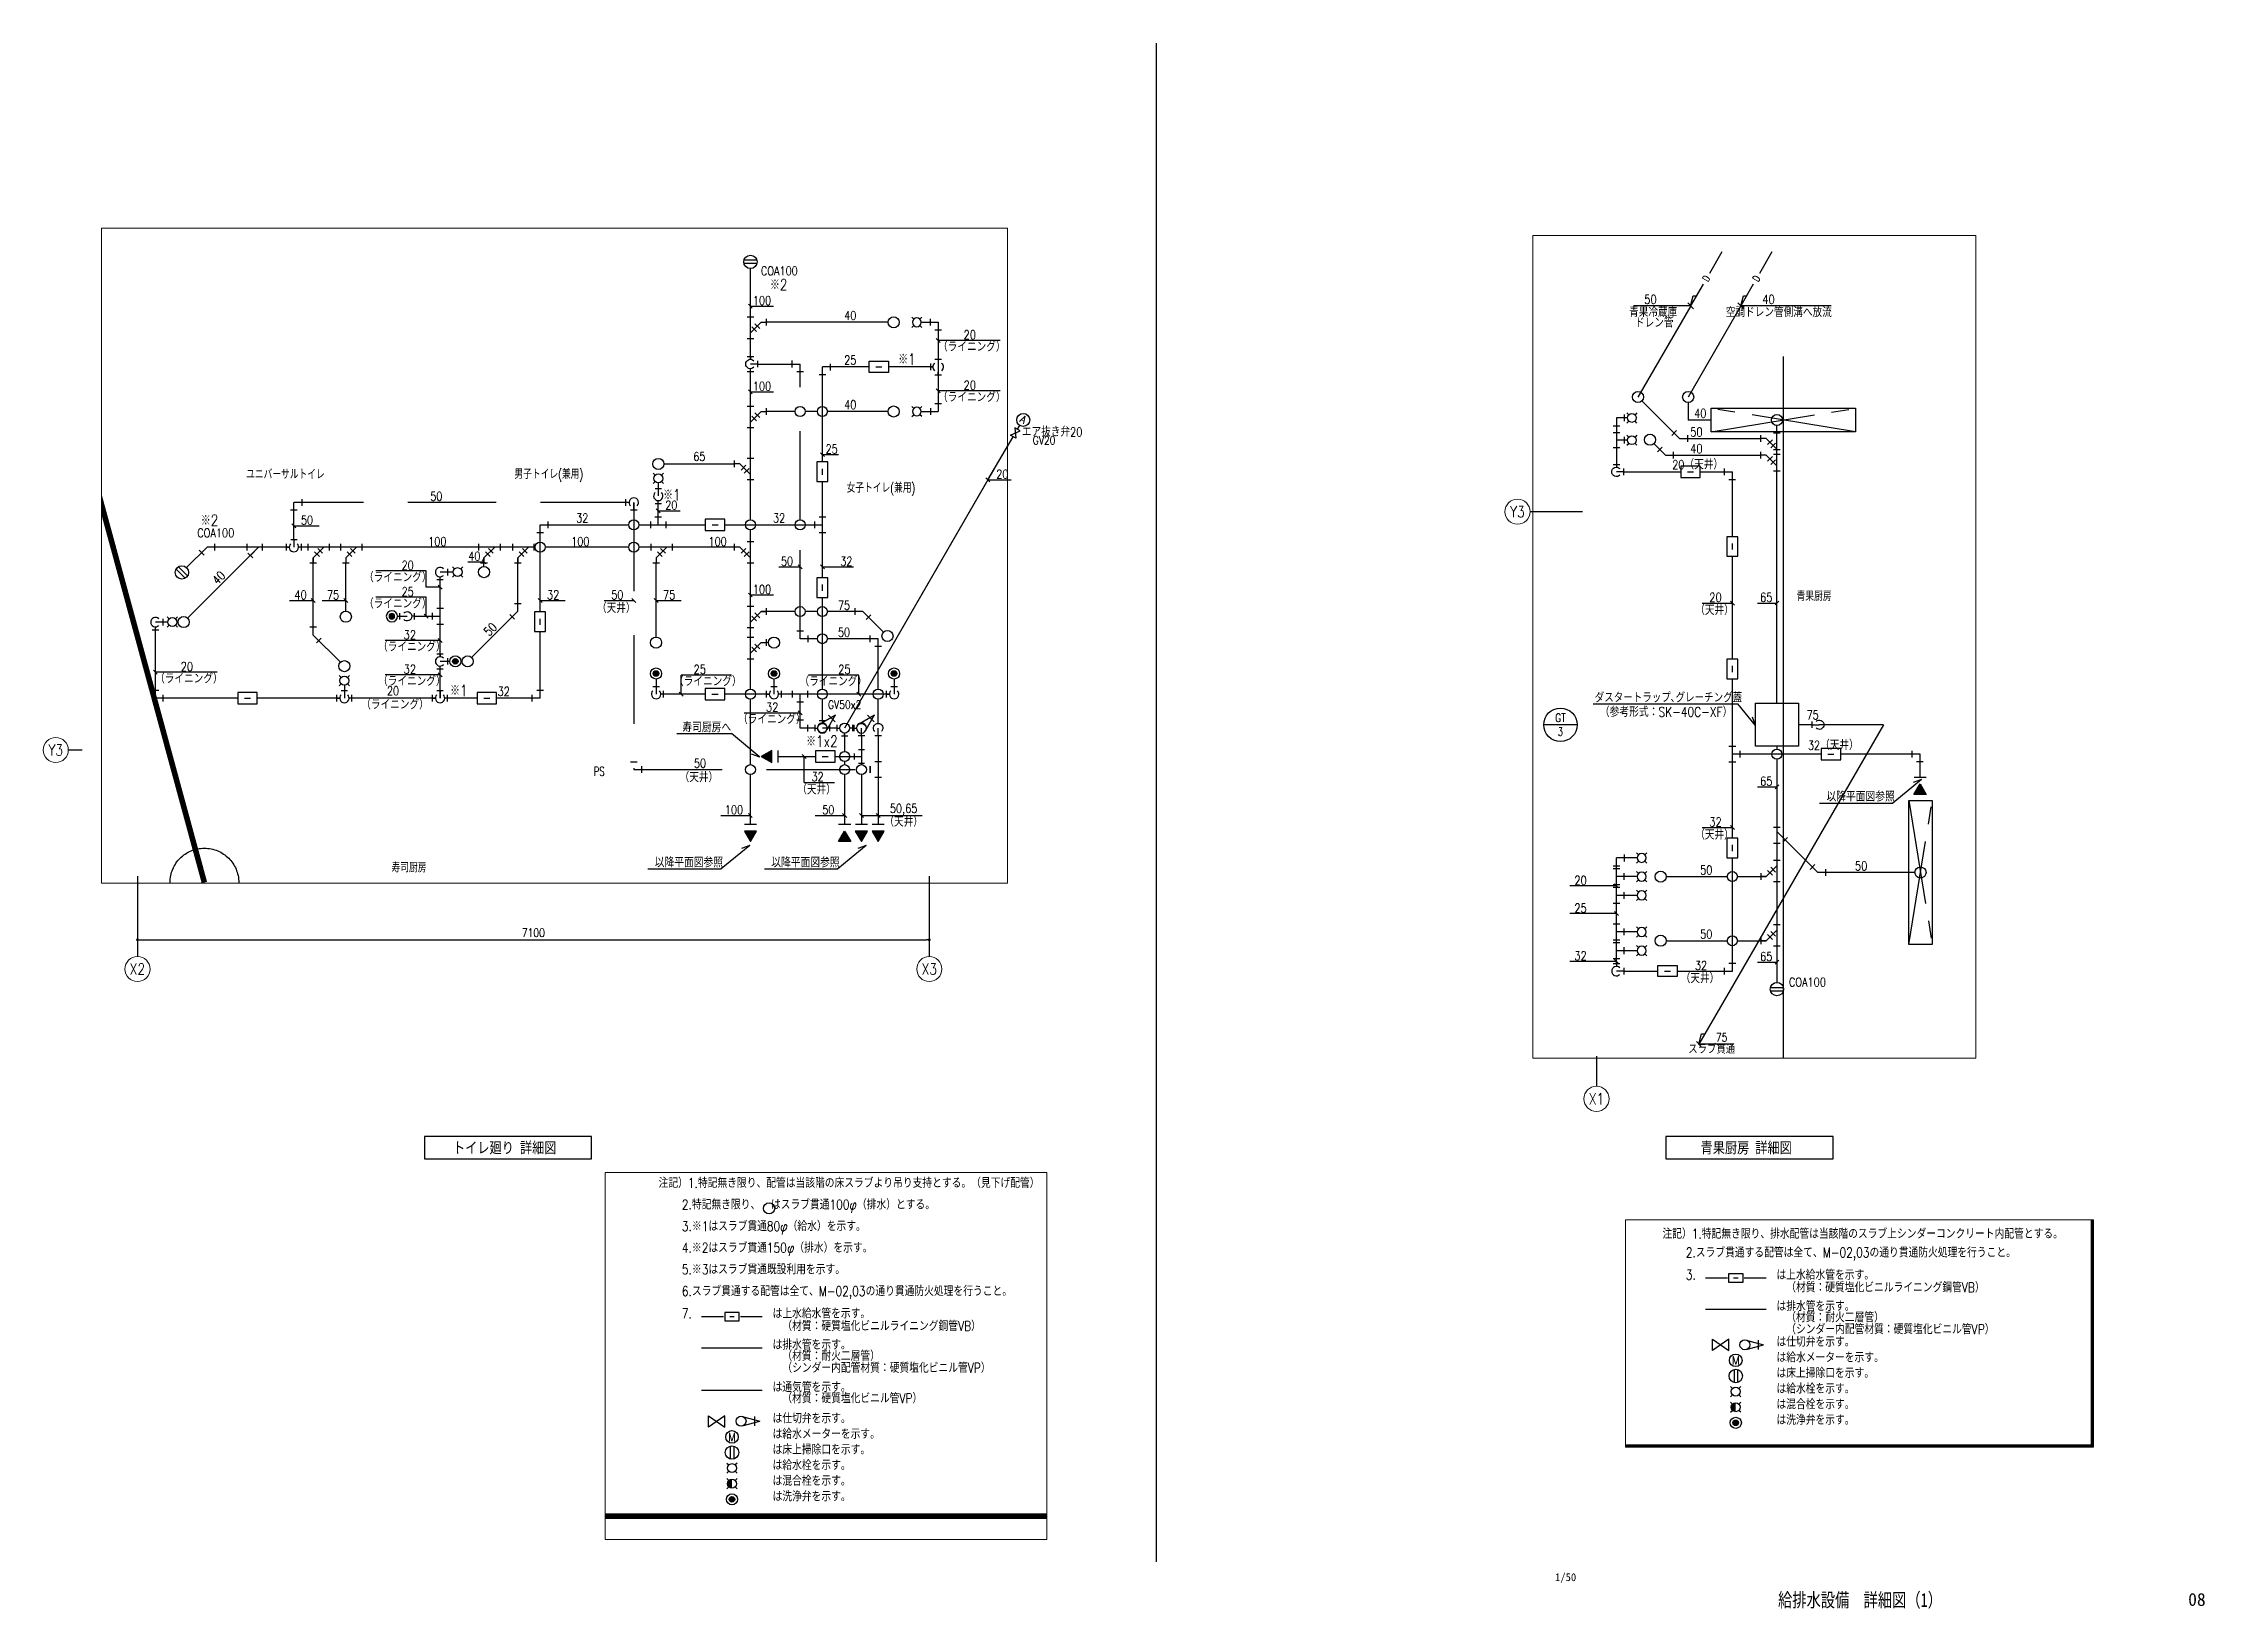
# Paper-space layout '詳細図 (1)' of a CAD drawing. Header units: millimetres. Extents: x 35 to 810, y 17 to 579.
# The model-space entities are those that its viewports show. They can reach past a viewport. Long polylines and large blocks are cut down to what shows.
import ezdxf
from ezdxf.enums import TextEntityAlignment as Align

# ---------------------------------------------------------------- set-up
doc = ezdxf.new("R2010")
doc.units = ezdxf.units.MM
doc.header["$LTSCALE"] = 0.2
doc.linetypes.add('CENTER2', pattern=[1.125, 0.75, -0.125, 0.125, -0.125])
doc.linetypes.add('DASHED2', pattern=[9.525, 6.35, -3.175])
doc.layers.get('Defpoints').update_dxf_attribs({"color": 5})
for name, color, linetype in [('00', 7, 'Continuous'), ('00_側溝', 3, 'Continuous'), ('10機器､器具', 2, 'Continuous'), ('1_強調文字', 3, 'Continuous'), ('1_機器番号', 3, 'Continuous'), ('21上水', 4, 'Continuous'), ('30排水', 6, 'Continuous'), ('32雑排水', 6, 'Continuous'), ('35排水通気', 1, 'DASHED2'), ('36D（ドレン管）', 6, 'Continuous'), ('91引出線､表', 7, 'Continuous'), ('92設備記述', 3, 'Continuous'), ('93継手､その他', 2, 'Continuous'), ('A_室名1', 8, 'Continuous'), ('A_寸法', 7, 'Continuous'), ('枠内記述', 3, 'Continuous')]:
    doc.layers.add(name, color=color, linetype=linetype)
doc.layers.add('hojo', color=165, linetype='Continuous', plot=False)
doc.styles.add('Dim', font='simplex.shx', dxfattribs={"width": 0.8, "bigfont": 'extfont2.shx'})
doc.styles.add('MS_ゴシック', font='MS Gothic.ttf')
doc.styles.get("Standard").update_dxf_attribs({"font": 'simplex.shx', "width": 0.8, "bigfont": 'extfont2.shx'})
doc.styles.add('ゴシック', font='MS Gothic.ttf', dxfattribs={"height": 4})
doc.dimstyles.new('1-1(25)', dxfattribs={"dimtxt": 3, "dimasz": 1, "dimexe": 1, "dimexo": 1, "dimgap": 1, "dimtad": 1, "dimdec": 1, "dimlfac": 25, "dimrnd": 0.5, "dimdsep": 46, "dimtxsty": 'Dim', "dimblk": 'DOT', "dimcen": 2.5, "dimclrd": 256, "dimclre": 256, "dimclrt": 256, "dimadec": 0, "dimazin": 0, "dimtfac": 1, "dimtdec": 1, "dimtix": 1, "dimtmove": 2, "dimatfit": 3, "dimldrblk": 'OPEN30', "dimfxl": 1, "dimlwd": -1, "dimlwe": -1, "dimarcsym": 1})

# ---------------------------------------------------------------- blocks, each defined once
blk = doc.blocks.new('_Dot')
at = {"color": 0, "linetype": 'ByBlock', "lineweight": -2}
blk.add_line((-0.5, 0), (-1, 0), dxfattribs=at)
at = {"color": 0, "linetype": 'ByBlock', "const_width": 0.5}
blk.add_lwpolyline([(-0.25, 0, 1), (0.25, 0, 1)], format="xyb", close=True, dxfattribs=at)
blk = doc.blocks.new('_Open30')
at = {"color": 0, "linetype": 'ByBlock', "lineweight": -2}
for p, q in [((-1, 0.27), (0, 0)), ((0, 0), (-1, -0.27)), ((0, 0), (-1, 0))]:
    blk.add_line(p, q, dxfattribs=at)
blk = doc.blocks.new('床上掃除口')
at = {"layer": '10機器､器具'}
for p, q in [((-30.0049, 116.1865), (-30.0049, -116.1866)), ((30.0049, 116.1865), (30.0049, -116.1866))]:
    blk.add_line(p, q, dxfattribs=at)
blk.add_circle((0, 0), 120, dxfattribs=at)
blk = doc.blocks.new('P3')
at = {"color": 0, "linetype": 'ByBlock', "lineweight": -2}
blk.add_line((108, 0), (0, 0), dxfattribs=at)
at = {"color": 2, "linetype": 'ByBlock', "lineweight": 30}
blk.add_line((108, 47), (108, -47), dxfattribs=at)
blk.add_arc((0, 0), 67.3, 44.999, 315.001, dxfattribs=at)
blk = doc.blocks.new('P3-1')
at = {"color": 2, "linetype": 'ByBlock', "lineweight": 30}
blk.add_line((0, -47), (0, 47), dxfattribs=at)
at = {"color": 0, "linetype": 'ByBlock', "lineweight": -2}
blk.add_line((0, 0), (40, 0), dxfattribs=at)
blk = doc.blocks.new('水栓')
at = {"layer": '10機器､器具'}
for p, q in [((-91.9189, 91.919), (-56.5674, 56.5674)), ((91.9189, 91.919), (56.5674, 56.5674)), ((-91.9189, -91.9189), (-56.5674, -56.5674)), ((91.9189, -91.9189), (56.5674, -56.5674))]:
    blk.add_line(p, q, dxfattribs=at)
blk.add_circle((0, 0), 80, dxfattribs=at)
blk = doc.blocks.new('ALWA0')
at = {"layer": '00', "linetype": 'ByBlock'}
h = blk.add_hatch(color=0, dxfattribs=at)
h.dxf.hatch_style = 1
h.paths.add_polyline_path([(150, 0), (0, 87), (0, -87)])
at = {"layer": '00', "color": 0, "linetype": 'ByBlock', "lineweight": -2}
blk.add_lwpolyline([(150, 0), (0, 87), (0, -87)], close=True, dxfattribs=at)
blk = doc.blocks.new('IN')
at = {"layer": '93継手､その他', "color": 3}
blk.add_line((-108, 0), (108, 0), dxfattribs=at)
at = {"layer": '93継手､その他', "color": 3, "lineweight": -2, "xscale": -1.25, "yscale": 1.25, "zscale": 1.25, "rotation": 90}
blk.add_blockref('ALWA0', (0, 302), dxfattribs=at)
blk = doc.blocks.new('上水（給）')
at = {"layer": '21上水'}
blk.add_line((-55, 0), (55, 0), dxfattribs=at)
at = {"layer": 'hojo'}
blk.add_lwpolyline([(-175, -100), (175, -100), (175, 100), (-175, 100)], close=True, dxfattribs=at)
blk = doc.blocks.new('TG02')
at = {"layer": '93継手､その他', "linetype": 'ByBlock'}
for p, q in [((-60, 140), (60, 140)), ((140, 60), (140, -60))]:
    blk.add_line(p, q, dxfattribs=at)
blk = doc.blocks.new('HU07')
at = {"layer": '00', "color": 2, "linetype": 'ByBlock'}
for p, q in [((-288, -60), (-288, 60)), ((-82, 25), (-167, 110)), ((-25, 82), (-110, 167)), ((-60, 288), (60, 288)), ((96, -60), (96, 60))]:
    blk.add_line(p, q, dxfattribs=at)
at = {"layer": '00', "color": 0, "linetype": 'ByBlock'}
for p, q in [((-288, 0), (96, 0)), ((-192, 0), (0, 192)), ((0, 192), (0, 288))]:
    blk.add_line(p, q, dxfattribs=at)
blk = doc.blocks.new('TK003')
at = {"layer": '00', "color": 0, "linetype": 'ByBlock'}
for start, end in [(131.2481, 228.7519), (311.2481, 48.7519)]:
    blk.add_arc((0, 0), 90, start, end, dxfattribs=at)
blk = doc.blocks.new('TK05')
at = {"layer": '10機器､器具', "linetype": 'ByBlock', "lineweight": -2}
for p, q in [((45, 78), (336, 0)), ((45, -78), (336, 0)), ((240, 84), (240, -84))]:
    blk.add_line(p, q, dxfattribs=at)
at = {"layer": 'hojo', "linetype": 'ByBlock', "lineweight": -2}
blk.add_circle((0, 0), 90, dxfattribs=at)
blk = doc.blocks.new('混合栓')
at = {"layer": '10機器､器具'}
for p, q in [((-91.9189, 91.919), (-56.5674, 56.5674)), ((-62.0117, -50.5371), (-62.0117, 50.5372)), ((-43.9941, -66.8212), (-43.9941, 66.8213)), ((-26.001, -75.6591), (-26.001, 75.6592)), ((-10.0098, -79.3701), (-10.0098, 79.3702)), ((91.9189, 91.919), (56.5674, 56.5674)), ((-91.9189, -91.9189), (-56.5674, -56.5673)), ((91.9189, -91.9189), (56.5674, -56.5673))]:
    blk.add_line(p, q, dxfattribs=at)
blk.add_circle((0, 0), 80, dxfattribs=at)
blk = doc.blocks.new('洗浄弁A')
at = {"layer": '10機器､器具'}
for p, q in [((-40, -30), (-40, 30)), ((-20, -45.8258), (-20, 45.8258)), ((0, -50), (0, 50)), ((20, -45.8258), (20, 45.8258)), ((40, -30), (40, 30))]:
    blk.add_line(p, q, dxfattribs=at)
for radius in [100, 50]:
    blk.add_circle((0, 0), radius, dxfattribs=at)
blk = doc.blocks.new('TG006')
at = {"layer": '00', "color": 0, "linetype": 'ByBlock'}
for p, q in [((-141, 57), (-57, 141)), ((140, 60), (140, -60))]:
    blk.add_line(p, q, dxfattribs=at)
blk = doc.blocks.new('HU04')
at = {"layer": '00', "color": 2, "linetype": 'ByBlock'}
for p, q in [((-210, -60), (-210, 60)), ((-191, 106), (-106, 191)), ((70, 60), (70, -60))]:
    blk.add_line(p, q, dxfattribs=at)
at = {"layer": '00', "color": 0, "linetype": 'ByBlock'}
for p, q in [((70, 0), (-210, 0)), ((0, 0), (-148, 148))]:
    blk.add_line(p, q, dxfattribs=at)
blk = doc.blocks.new('TG03')
at = {"layer": '93継手､その他', "linetype": 'ByBlock'}
for p, q in [((-140, -60), (-140, 60)), ((-60, 140), (60, 140)), ((140, 60), (140, -60))]:
    blk.add_line(p, q, dxfattribs=at)
blk = doc.blocks.new('OUT')
at = {"layer": '93継手､その他', "color": 3}
blk.add_line((-108, 0), (108, 0), dxfattribs=at)
at = {"layer": '93継手､その他', "color": 3, "lineweight": -2, "xscale": 1.25, "yscale": 1.25, "zscale": 1.25, "rotation": 90}
blk.add_blockref('ALWA0', (0, 115), dxfattribs=at)

msp = doc.modelspace()

# ---------------------------------------------------------------- linework, layer by layer
at = {"layer": '00_側溝', "color": 7, "linetype": 'CENTER2', "ltscale": 10}
for p, q in [((110879, 29542), (112171, 29752)), ((112171, 29542), (110879, 29752)), ((112650, 26236), (112860, 24944)), ((112650, 24944), (112860, 26236))]:
    msp.add_line(p, q, dxfattribs=at)
at = {"layer": '00_側溝'}
for points in [[(110879, 29752), (112171, 29752), (112171, 29542), (110879, 29542)], [(112650, 26236), (112860, 26236), (112860, 24944), (112650, 24944)]]:
    msp.add_lwpolyline(points, close=True, dxfattribs=at)
at = {"layer": '10機器､器具', "color": 2}
msp.add_lwpolyline([(111276, 27107), (111660, 27107), (111660, 26723), (111276, 26723)], close=True, dxfattribs=at)
at = {"layer": '10機器､器具'}
for points in [[(124926, 10250), (124779, 10149), (124779, 10250), (124926, 10149), (124926, 10250)], [(118644, 9108), (118498, 9007), (118498, 9108), (118644, 9007), (118644, 9108)]]:
    msp.add_lwpolyline(points, dxfattribs=at)
for centre in [(124989, 10061), (118708, 8919)]:
    msp.add_circle(centre, 56.2, dxfattribs=at)
at = {"layer": '10機器､器具', "linetype": 'ByBlock', "lineweight": -2}
for centre in [(125071, 10201), (118789, 9059)]:
    msp.add_circle(centre, 45, dxfattribs=at)
at = {"layer": '1_機器番号'}
msp.add_line((109677, 26914), (109377, 26914), dxfattribs=at)
msp.add_circle((109527, 26914), 150, dxfattribs=at)
at = {"layer": '21上水'}
for p, q in [((121728, 32660), (121880, 32660)), ((121880, 32660), (121880, 31860)), ((121261, 32260), (120841, 32260)), ((120841, 31408), (120841, 32260)), ((121835, 32260), (121436, 32260)), ((121728, 31860), (121880, 31860)), ((119370, 31220, 520), (119370, 31171, 520)), ((120841, 30368), (120841, 31233)), ((119370, 30844, 520), (119370, 31061, 520)), ((118310, 30844, 895), (119105, 30844, 614)), ((118310, 30062), (118310, 30844)), ((119195, 30844, 582), (119792, 30844, 371)), ((119967, 30844, 309), (120841, 30844)), ((117413, 29662), (117413, 30378)), ((117530, 30420), (117480, 30420)), ((120841, 29371), (120841, 30193)), ((114974, 29972), (114861, 29972)), ((114861, 29290), (114861, 29904)), ((117031, 30024), (117118, 30024)), ((117185, 30024), (117413, 30024)), ((118310, 29290), (118310, 29887)), ((110029, 29666), (110029, 29224)), ((110127, 29666), (110029, 29666)), ((110127, 29466), (110029, 29466)), ((117500, 29620), (117413, 29620)), ((117413, 29290), (117413, 29578)), ((119350, 29461), (119350, 29326)), ((120407, 29461), (120407, 29326)), ((121484, 29461), (121484, 29326)), ((115599, 29290), (114861, 29290)), ((116513, 29290), (115774, 29290)), ((116555, 29407), (116555, 29357)), ((117371, 29290), (116597, 29290)), ((117746, 29290), (117455, 29290)), ((118310, 29290), (117921, 29290)), ((119791, 29326), (119392, 29326)), ((120365, 29326), (119966, 29326)), ((121441, 29326), (120449, 29326)), ((120641, 29022), (120641, 29326)), ((120841, 29089), (120841, 29281)), ((110096, 29182), (110606, 29182)), ((110781, 29182), (111068, 29182)), ((111068, 28600, 0), (111068, 29182, 0)), ((120774, 29022), (120641, 29022)), ((120974, 29022), (120908, 29022)), ((121041, 28977), (121041, 28812)), ((121111, 29022), (121124, 29022)), ((121191, 28955), (121191, 28694)), ((120445, 28767, 264), (120780, 28767, 145)), ((120955, 28767, 83), (121191, 28767)), ((121041, 28722), (121041, 28694)), ((121041, 28604), (121041, 28156)), ((121191, 28604), (121191, 28156)), ((111068, 27503, 0), (111068, 28425, 0)), ((111068, 25897, 0), (111068, 27328, 0)), ((111864, 26651), (111068, 26651, 0)), ((112751, 26651), (112039, 26651)), ((112751, 26441), (112751, 26651)), ((110029, 24764), (110029, 25721)), ((110215, 25721), (110029, 25721)), ((111068, 24706, 0), (111068, 25722, 0)), ((110215, 25553), (110029, 25553)), ((110215, 25385), (110029, 25385)), ((110215, 25057), (110029, 25057)), ((110215, 24889), (110029, 24889)), ((110096, 24706), (110399, 24706)), ((110574, 24706), (111068, 24706, 0)), ((124717, 10801), (124914, 10801)), ((125064, 10801), (125261, 10801)), ((118436, 9999), (118633, 9999)), ((118783, 9999), (118979, 9999))]:
    msp.add_line(p, q, dxfattribs=at)
at = {"layer": '32雑排水'}
for p, q in [((120196, 32329), (120196, 33142)), ((121430, 32660), (120340, 32660)), ((120196, 30889), (120196, 32244)), ((120596, 31860), (120340, 31860)), ((120796, 31860), (120686, 31860)), ((121430, 31860), (120886, 31860)), ((119420, 31390), (120052, 31390)), ((115325, 30644), (115141, 30460)), ((115786, 30644), (115149, 30007)), ((116061, 30644), (115325, 30644)), ((118265, 30644), (116145, 30644)), ((119105, 30644), (118355, 30644)), ((120100, 30644), (119195, 30644)), ((120196, 29371), (120196, 30799)), ((116276, 29855, -520), (116276, 30548, -520)), ((116568, 30070, 385), (116568, 30502, 385)), ((117807, 30470, -520), (117807, 30548, -520)), ((118110, 30069), (118110, 30548)), ((119350, 29838), (119350, 30500)), ((118110, 30069), (117696, 29655)), ((120596, 30066), (120292, 30066)), ((120796, 30066), (120686, 30066)), ((121205, 30066), (120886, 30066)), ((121389, 29882), (121205, 30066)), ((116519, 29612, -520), (116276, 29855, -520)), ((120357, 29788), (120340, 29788)), ((110595, 29481), (111324, 29481)), ((111468, 27107), (111468, 29597)), ((110468, 29332), (110365, 29435)), ((110468, 29332), (111324, 29332)), ((120196, 28694), (120196, 29281)), ((120196, 28156), (120196, 28604)), ((111780, 26915), (111660, 26915)), ((111468, 26723), (111468, 26696)), ((111468, 26606), (111468, 24604)), ((111836, 25590), (111468, 25958)), ((112705, 25590), (111836, 25590)), ((110475, 25553), (111023, 25553, 0)), ((111113, 25553, 0), (111372, 25553, 0)), ((110475, 24978), (111023, 24978, 0)), ((111113, 24978, 0), (111372, 24978, 0)), ((111048, 24535), (110768, 24052)), ((124717, 10521), (125261, 10521)), ((118436, 9719), (118979, 9719))]:
    msp.add_line(p, q, dxfattribs=at)
at = {"layer": '32雑排水', "color": 2}
msp.add_lwpolyline([(110768, 24052), (110792, 24142), (110820, 24142)], dxfattribs=at)
for centre, radius in [((121480, 32660), 50), ((121480, 31860), 50), ((119370, 31390), 50), ((117807, 30420, -520), 50), ((116568, 30020, 385), 50), ((115114, 29972), 50), ((121425, 29847), 50), ((111468, 29647), 50), ((117661, 29620), 50), ((119350, 29788), 50), ((120407, 29788), 50), ((110330, 29470), 50), ((116555, 29577, -520), 50), ((121041, 29022), 45), ((110425, 25553), 50), ((112755, 25590), 50), ((110425, 24978), 50), ((119041, 10968), 50)]:
    msp.add_circle(centre, radius, dxfattribs=at)
at = {"layer": '35排水通気'}
for p, q in [((120263, 32286), (120641, 32286)), ((120641, 30889), (120641, 32286)), ((119108, 31044), (116103, 31044)), ((116103, 30711), (116103, 31044)), ((119150, 31044), (119150, 28649)), ((120641, 29823), (120641, 30799)), ((120796, 29823), (120641, 29823)), ((121341, 29823), (120886, 29823)), ((121341, 29371), (121341, 29823)), ((121341, 29064), (121341, 29281)), ((121341, 28955), (121341, 28156)), ((119150, 28649), (121341, 28649)), ((118436, 9339), (118979, 9339))]:
    msp.add_line(p, q, dxfattribs=at)
at = {"layer": '36D（ドレン管）'}
for p, q in [((110973, 31155), (110862, 30962)), ((111423, 31155), (111312, 30962)), ((110806, 30864), (110694, 30671)), ((111256, 30864), (111144, 30671)), ((110595, 29481), (110258, 29818)), ((110672, 29803), (110672, 29647)), ((110879, 29647), (110672, 29647))]:
    msp.add_line(p, q, dxfattribs=at)
at = {"layer": '36D（ドレン管）', "color": 2}
for points in [[(110694, 30671), (110718, 30761), (110746, 30761)], [(111144, 30671), (111168, 30761), (111196, 30761)]]:
    msp.add_lwpolyline(points, dxfattribs=at)
for centre in [(110222, 29853), (110672, 29853)]:
    msp.add_circle(centre, 50, dxfattribs=at)
at = {"layer": '91引出線､表'}
for p, q in [((120178, 32822), (120213, 32787)), ((120196, 32804), (120403, 32804)), ((121898, 32480), (121862, 32515)), ((122434, 32498), (121880, 32498)), ((122863, 32178), (121041, 29022)), ((120178, 32054), (120213, 32019)), ((120196, 32036), (120403, 32036)), ((121898, 32028), (121862, 32063)), ((122434, 32046), (121880, 32046)), ((120823, 31491), (120859, 31456)), ((120841, 31474), (120985, 31474)), ((116085, 30853), (116120, 30817)), ((116103, 30835), (116328, 30835)), ((119352, 30987, 520), (119388, 30951, 520)), ((119370, 30969, 520), (119565, 30969, 520)), ((110694, 30671), (110182, 30671)), ((110695, 30671), (110222, 29853)), ((110668, 30698), (110721, 30645)), ((111145, 30671), (110672, 29853)), ((111118, 30698), (111171, 30645)), ((111955, 30671), (111145, 30671)), ((117289, 30431), (116838, 30431)), ((117289, 30286), (117289, 30431)), ((117661, 30512, -520), (117807, 30512, -520)), ((117790, 30530, -520), (117825, 30494, -520)), ((120451, 30467), (120641, 30467)), ((120623, 30484), (120659, 30449)), ((120823, 30484), (120859, 30449)), ((120841, 30466), (121121, 30466)), ((117413, 30286), (117289, 30286)), ((117431, 30268), (117395, 30303)), ((116063, 30166, -520), (116276, 30166, -520)), ((116258, 30183, -520), (116294, 30148, -520)), ((116355, 30166, 385), (116568, 30166, 385)), ((116551, 30183, 385), (116586, 30148, 385)), ((117289, 30195), (116838, 30195)), ((117307, 30007), (117271, 30042)), ((117289, 30024), (117289, 30195)), ((118292, 30183), (118328, 30147)), ((118310, 30165), (118536, 30165)), ((118886, 30166), (119150, 30166)), ((119132, 30183), (119168, 30148)), ((119332, 30183), (119368, 30147)), ((119350, 30165), (119576, 30165)), ((120178, 30232), (120213, 30197)), ((120196, 30215), (120403, 30215)), ((117413, 29807), (116920, 29807)), ((117431, 29790), (117395, 29825)), ((114878, 29505), (114843, 29540)), ((115415, 29523), (114861, 29523)), ((117413, 29499), (116920, 29499)), ((117431, 29482), (117395, 29517)), ((119574, 29326), (119574, 29497)), ((120026, 29497), (119574, 29497)), ((121168, 29497), (120717, 29497)), ((121168, 29326), (121168, 29497)), ((119592, 29309), (119557, 29344)), ((121186, 29309), (121151, 29344)), ((120139, 29158), (120641, 29158)), ((120623, 29176), (120659, 29140)), ((119536, 28972), (120025, 28972)), ((120281, 28762), (120025, 28972)), ((120281, 28762), (120205, 28788)), ((120696, 28750, 175), (120661, 28785, 175)), ((120679, 28535, 175), (120679, 28767, 175)), ((120679, 28535, 175), (120950, 28535, 175)), ((119932, 28238), (120196, 28238)), ((120178, 28256), (120213, 28220)), ((120777, 28238), (121041, 28238)), ((121023, 28256), (121059, 28220)), ((121173, 28256), (121209, 28220)), ((121191, 28238), (121736, 28238)), ((121323, 28256), (121359, 28220)), ((110797, 28006, 0), (111069, 28006, 0)), ((111051, 28024, 0), (111086, 27988, 0)), ((111295, 28006), (111468, 28006)), ((111486, 28024), (111451, 27989)), ((120190, 27969), (119934, 27760)), ((120190, 27969), (120115, 27943)), ((121235, 27969), (120979, 27760)), ((121235, 27969), (121159, 27943)), ((119277, 27760), (119934, 27760)), ((120321, 27760), (120979, 27760)), ((109821, 27102), (111117, 27102)), ((111276, 26908), (111117, 27102)), ((111276, 26908), (111250, 26983)), ((112422, 26915), (111048, 24535)), ((112422, 26915), (111848, 26915)), ((111486, 26376), (111451, 26341)), ((112764, 26423), (112508, 26213)), ((112764, 26423), (112688, 26397)), ((111295, 26358), (111468, 26358)), ((111850, 26213), (112508, 26213)), ((110797, 25993, 0), (111069, 25993, 0)), ((111051, 26010, 0), (111086, 25975, 0)), ((110029, 25469), (109610, 25469, 0)), ((110047, 25451), (110011, 25487)), ((110029, 25221), (109610, 25221, 0)), ((110047, 25203), (110011, 25239)), ((110047, 24775), (110011, 24810)), ((110029, 24793), (109610, 24793, 0)), ((111295, 24786), (111468, 24786)), ((111486, 24804), (111451, 24768)), ((110746, 24074), (110790, 24030)), ((111076, 24052), (110768, 24052))]:
    msp.add_line(p, q, dxfattribs=at)
at = {"layer": 'Defpoints', "const_width": 50}
msp.add_lwpolyline([(110100, 46749), (115300, 27637)], dxfattribs=at)
for points in [[(117299, 11399), (121924, 11399), (121924, 8208), (117299, 8208)], [(123571, 11399), (128195, 11399), (128195, 9284), (123571, 9284)]]:
    msp.add_lwpolyline(points, close=True, dxfattribs=at)
at = {"layer": 'Defpoints'}
msp.add_circle((115300, 27637), 308, dxfattribs=at)
at = {"layer": 'hojo'}
msp.add_line((111525, 30217), (111525, 20900), dxfattribs=at)
for centre in [(120641, 31860), (120841, 31860), (119150, 30844), (120196, 30844), (120641, 30844), (118310, 30644), (119150, 30644), (120641, 30066), (120841, 30066), (120841, 29823), (120196, 29326), (120841, 29326), (121341, 29326), (120196, 28649), (121041, 28767), (121041, 28649), (121191, 28649), (111468, 26651), (111068, 25553, 0), (111068, 24978, 0)]:
    msp.add_circle(centre, 45, dxfattribs=at)

# ---------------------------------------------------------------- block references
at = {"layer": '00', "color": 0, "linetype": 'ByBlock', "xscale": 0.5, "yscale": 0.5, "zscale": 0.5, "rotation": 180}
for p in [(121041, 28156), (112751, 26441)]:
    msp.add_blockref('IN', p, dxfattribs=at)
at = {"layer": '10機器､器具', "yscale": 0.5, "zscale": 0.5}
for name, p, xscale, rotation in [('床上掃除口', (120196, 33202), 0.5, 270), ('水栓', (121688, 32660), -0.5, 270), ('水栓', (121688, 31860), -0.5, 270), ('水栓', (119370, 31260, 520), 0.5, 90), ('床上掃除口', (115098, 30417), 0.5, 45), ('洗浄弁A', (116981, 30024), -0.5, 90.00000000002478), ('水栓', (115013, 29972), 0.5, 90), ('水栓', (110167, 29666), 0.5, 270), ('洗浄弁A', (117550, 29620), 0.5, 270), ('水栓', (110167, 29466), 0.5, 270), ('水栓', (116555, 29447), 0.5, 90), ('水栓', (110255, 25721), -0.5, 270), ('水栓', (110255, 25553), -0.5, 270), ('水栓', (110255, 25385), -0.5, 270), ('水栓', (110255, 25057), -0.5, 270), ('水栓', (110255, 24889), -0.5, 270), ('床上掃除口', (111468, 24544), 0.5, 89.99999999999999)]:
    msp.add_blockref(name, p, dxfattribs=dict(at, xscale=xscale, rotation=rotation))
at = {"layer": '10機器､器具', "xscale": 0.5, "yscale": 0.5, "zscale": 0.5}
for name, p in [('水栓', (117570, 30420)), ('洗浄弁A', (119350, 29511)), ('洗浄弁A', (120407, 29511)), ('洗浄弁A', (121484, 29511)), ('床上掃除口', (124989, 9921)), ('水栓', (124989, 9781)), ('洗浄弁A', (124989, 9501)), ('混合栓', (124989, 9641)), ('床上掃除口', (118708, 8779)), ('水栓', (118708, 8639)), ('混合栓', (118708, 8499)), ('洗浄弁A', (118708, 8359))]:
    msp.add_blockref(name, p, dxfattribs=at)
at = {"layer": '10機器､器具', "linetype": 'ByBlock', "lineweight": -2, "xscale": -0.5, "yscale": 0.5, "zscale": 0.5, "rotation": 225.0000000000001}
for p in [(120841, 29022), (121191, 29022)]:
    msp.add_blockref('TK05', p, dxfattribs=at)
at = {"layer": '10機器､器具', "linetype": 'ByBlock', "lineweight": -2, "xscale": 0.5000000000000001, "yscale": 0.5000000000000001, "zscale": 0.5000000000000001}
for p in [(125071, 10201), (118789, 9059)]:
    msp.add_blockref('TK05', p, dxfattribs=at)
at = {"layer": '21上水'}
for name, p, xscale, yscale, zscale, rotation in [('TG02', (121880, 32660), -0.5, -0.5, -0.5, 359.9999999999893), ('TG02', (120841, 32258), -0.5, -0.5, -0.5, 90), ('上水（給）', (121348, 32260), -0.5, 0.5, 0.5, 180), ('P3-1', (121810, 32260), -0.6248437499999996, 0.6248437499999996, 0.6248437499999996, 179.9813354308701), ('P3-1', (121880, 32330), 0.6248437499999996, 0.6248437499999996, 0.6248437499999996, 270.01866456913), ('P3-1', (121880, 32189), -0.6248437499999996, 0.6248437499999996, 0.6248437499999996, 269.98133543087), ('TG02', (121880, 31860), 0.5, -0.5, -0.5, 180.0000000000108), ('上水（給）', (120841, 31320), 0.5, 0.5, 0.5, 90.00000000007279), ('P3', (119370, 31103, 520), 0.6248437499999996, 0.6248437499999996, 0.6248437499999996, 90), ('P3-1', (119370, 31036, 520), -0.6248437499999996, 0.6248437499999996, 0.6248437499999996, 270), ('TG02', (118310, 30843), -0.5, -0.5, -0.5, 90), ('P3-1', (117413, 30353), -0.6248437499999996, 0.6248437499999996, 0.6248437499999996, 270), ('上水（給）', (120841, 30281), 0.5, 0.5, 0.5, 90.00000000007279), ('P3-1', (117185, 30024), -0.6248437499999996, 0.6248437499999996, 0.6248437499999996, 2.470024185186048e-11), ('上水（給）', (118310, 29975), 0.5, 0.5, 0.5, 90.00000000007279), ('P3-1', (114861, 29904), -0.6248437499999996, 0.6248437499999996, 0.6248437499999996, 269.98133543087), ('P3-1', (117413, 29687), 0.6248437499999996, 0.6248437499999996, 0.6248437499999996, 270), ('P3-1', (117413, 29553), -0.6248437499999996, 0.6248437499999996, 0.6248437499999996, 270), ('TG02', (114861, 29290), 0.5, -0.5, -0.5, 90), ('P3', (116555, 29290), 0.6248437499999996, 0.6248437499999996, 0.6248437499999996, 90), ('P3', (117413, 29290), 0.6248437499999996, 0.6248437499999996, 0.6248437499999996, 90), ('P3-1', (117480, 29290), -0.6248437499999996, 0.6248437499999996, 0.6248437499999996, 359.9999999999268), ('TG02', (118310, 29291), -0.5, -0.5, -0.5, 270), ('P3', (119350, 29326), 0.6248437499999996, 0.6248437499999996, 0.6248437499999996, 90), ('P3', (120407, 29326), 0.6248437499999996, 0.6248437499999996, 0.6248437499999996, 90), ('P3-1', (120474, 29326), -0.6248437499999996, 0.6248437499999996, 0.6248437499999996, 359.9999999999268), ('P3', (121484, 29326), 0.6248437499999996, 0.6248437499999996, 0.6248437499999996, 90), ('P3', (110029, 29182), -0.6248437499999996, 0.6248437499999996, 0.6248437499999996, 180), ('P3-1', (110029, 29249), 0.6248437499999996, 0.6248437499999996, 0.6248437499999996, 270), ('TG02', (120641, 29022), 0.5, -0.5, -0.5, 90), ('P3-1', (120841, 29089), 0.6248437499999996, 0.6248437499999996, 0.6248437499999996, 270), ('P3-1', (120774, 29022), -0.6248437499999997, 0.6248437499999997, 0.6248437499999997, 180.0000000001489), ('P3', (120841, 29022), -0.6248437499999996, 0.6248437499999996, 0.6248437499999996, 180), ('P3-1', (120971, 29022), -0.6248437499999996, 0.6248437499999996, 0.6248437499999996, 180.0000000001488), ('P3-1', (121041, 28952), -0.6248437499999996, 0.6248437499999996, 0.6248437499999996, 270.0000000001488), ('P3-1', (121111, 29022), 0.6248437499999996, 0.6248437499999996, 0.6248437499999996, 179.9999999998512), ('P3-1', (121124, 29022), -0.6248437499999997, 0.6248437499999997, 0.6248437499999997, 180.0000000001489), ('P3', (121191, 29022), -0.6248437499999996, 0.6248437499999996, 0.6248437499999996, 90), ('上水（給）', (111068, 28513, 0), 0.5, 0.5, 0.5, 90.00000000007279), ('上水（給）', (111068, 27415, 0), 0.5, 0.5, 0.5, 90.00000000007279), ('上水（給）', (111068, 25809, 0), 0.5, 0.5, 0.5, 90.00000000007279), ('P3-1', (110029, 24773), 0.6248437499999996, 0.6248437499999996, 0.6248437499999996, 270), ('上水（給）', (110487, 24706), -0.5, 0.5, 0.5, 180), ('TG02', (111068, 24706, 0), -0.5, -0.5, -0.5, 270), ('上水（給）', (124989, 10799), 0.375, 0.375, 0.375, 180), ('上水（給）', (118708, 9996), 0.375, 0.375, 0.375, 180)]:
    msp.add_blockref(name, p, dxfattribs=dict(at, xscale=xscale, yscale=yscale, zscale=zscale, rotation=rotation))
at = {"layer": '21上水', "color": 2, "xscale": -0.5, "yscale": 0.5, "zscale": 0.5}
msp.add_blockref('TK003', (121880, 32260), dxfattribs=at)
at = {"layer": '21上水'}
for name, p, xscale, yscale, zscale in [('上水（給）', (119879, 30844, 340), 0.5, 0.5, 0.5), ('P3', (117413, 30420), 0.6248437499999996, 0.6248437499999996, 0.6248437499999996), ('P3', (117118, 30024), -0.6248437499999996, 0.6248437499999996, 0.6248437499999996), ('P3', (114861, 29972), 0.6248437499999996, 0.6248437499999996, 0.6248437499999996), ('TG02', (110030, 29666), 0.5, -0.5, -0.5), ('P3', (117413, 29620), 0.6248437499999996, 0.6248437499999996, 0.6248437499999996), ('上水（給）', (115687, 29290), 0.5, 0.5, 0.5), ('P3-1', (116487, 29290), 0.6248437499999996, 0.6248437499999996, 0.6248437499999996), ('P3-1', (116622, 29290), -0.6248437499999996, 0.6248437499999996, 0.6248437499999996), ('P3-1', (117346, 29290), 0.6248437499999996, 0.6248437499999996, 0.6248437499999996), ('上水（給）', (117833, 29290), 0.5, 0.5, 0.5), ('P3-1', (119417, 29326), -0.6248437499999996, 0.6248437499999996, 0.6248437499999996), ('上水（給）', (119878, 29326), 0.5, 0.5, 0.5), ('P3-1', (120339, 29326), 0.6248437499999996, 0.6248437499999996, 0.6248437499999996), ('P3-1', (121416, 29326), 0.6248437499999996, 0.6248437499999996, 0.6248437499999996), ('上水（給）', (110693, 29182), 0.5, 0.5, 0.5), ('TG02', (111067, 29182), -0.5, -0.5, -0.5), ('上水（給）', (120867, 28767, 83), 0.5, 0.5, 0.5), ('上水（給）', (111952, 26651), 0.5, 0.5, 0.5), ('TG02', (112750, 26651), -0.5, -0.5, -0.5), ('TG02', (110030, 25720), 0.5, -0.5, -0.5), ('P3', (110029, 24706), 0.6248437499999996, 0.6248437499999996, 0.6248437499999996)]:
    msp.add_blockref(name, p, dxfattribs=dict(at, xscale=xscale, yscale=yscale, zscale=zscale))
at = {"layer": '30排水', "color": 3, "xscale": 0.5, "yscale": 0.5, "zscale": 0.5}
for p, rotation in [((120445, 28767, 264), 89.99999999999999), ((120196, 28156), 180), ((121191, 28156), 180), ((121341, 28156), 180)]:
    msp.add_blockref('OUT', p, dxfattribs=dict(at, rotation=rotation))
at = {"layer": '32雑排水', "linetype": 'ByBlock', "lineweight": -2}
for name, p, xscale, yscale, zscale, rotation in [('HU07', (120196, 32660), -0.5, 0.5, 0.5, 270), ('HU07', (120196, 31860), -0.5, 0.5, 0.5, 270), ('HU07', (120196, 31390), 0.5, 0.5, 0.5, 90.00000000000001), ('HU04', (115786, 30644), -0.5, 0.5, 0.5, 180), ('HU07', (116276, 30644, -520), 0.5, 0.5, 0.5, 180), ('HU07', (116568, 30644, 385), 0.5, 0.5, 0.5, 180), ('HU07', (117807, 30644, -520), 0.5, 0.5, 0.5, 180), ('HU07', (118110, 30644), 0.5, 0.5, 0.5, 180), ('HU07', (119350, 30644), 0.5, 0.5, 0.5, 180), ('HU07', (120196, 30644), 0.5, 0.5, 0.5, 90.00000000005663), ('HU07', (120196, 30066), -0.5, 0.5, 0.5, 270), ('HU07', (120196, 29788), -0.5, 0.5, 0.5, 270), ('HU07', (111468, 29481), -0.5, -0.5, -0.5, 270), ('HU07', (111468, 29332), -0.5, -0.5, -0.5, 270), ('HU04', (111468, 25958), -0.5, 0.5, 0.5, 270.0000000000104), ('HU07', (111468, 25553, 0), 0.5, -0.5, -0.5, 270), ('HU07', (111468, 24978, 0), 0.5, -0.5, -0.5, 270)]:
    msp.add_blockref(name, p, dxfattribs=dict(at, xscale=xscale, yscale=yscale, zscale=zscale, rotation=rotation))
at = {"layer": '32雑排水'}
for name, p, xscale, yscale, zscale, rotation in [('P3-1', (120196, 32354), 0.6248437499999996, 0.6248437499999996, 0.6248437499999996, 270.0186645691302), ('P3-1', (120196, 32219), -0.6248437499999996, 0.6248437499999996, 0.6248437499999996, 269.98133543087), ('P3-1', (116035, 30644), 0.6248437499999996, 0.6248437499999996, 0.6248437499999996, 0.01866456912995316), ('P3-1', (116170, 30644), -0.6248437499999996, 0.6248437499999996, 0.6248437499999996, 359.9813354308701), ('P3', (111848, 26915), -0.625, 0.625, 0.625, 359.9999999999597)]:
    msp.add_blockref(name, p, dxfattribs=dict(at, xscale=xscale, yscale=yscale, zscale=zscale, rotation=rotation))
at = {"layer": '32雑排水', "color": 2}
for p, xscale, yscale, zscale, rotation in [((115325, 30644), -0.5000000000000002, 0.5000000000000002, 0.5000000000000002, 180), ((118110, 30069), 0.5000000000000001, 0.5000000000000001, 0.5000000000000001, 89.99999999997803), ((121205, 30066), 0.5000000000000002, 0.5000000000000002, 0.5000000000000002, 180), ((116276, 29855, -520), -0.5000000000000001, 0.5000000000000001, 0.5000000000000002, 270.000000000022), ((111836, 25590), -0.5, 0.5, 0.5, 315.0000000000001)]:
    msp.add_blockref('TG006', p, dxfattribs=dict(at, xscale=xscale, yscale=yscale, zscale=zscale, rotation=rotation))
at = {"layer": '32雑排水', "color": 2, "xscale": 0.5000000000000001, "yscale": 0.5000000000000001, "zscale": 0.5000000000000001}
for p in [(110595, 29481), (110468, 29332)]:
    msp.add_blockref('TG006', p, dxfattribs=at)
at = {"layer": '35排水通気', "linetype": 'Continuous'}
for name, p, xscale, yscale, zscale, rotation in [('P3', (120196, 32286), -0.6248437499999996, 0.6248437499999996, 0.6248437499999996, 180), ('TG02', (116103, 31044), -0.5, -0.5, -0.5, 90), ('P3', (119150, 31044), 0.6248437499999996, 0.6248437499999996, 0.6248437499999996, 270), ('P3', (116103, 30644), 0.6248437499999996, 0.6248437499999996, 0.6248437499999996, 90), ('TG02', (120641, 29823), -0.5, -0.5, -0.5, 180), ('P3', (121341, 29022), -0.6248437499999996, 0.6248437499999996, 0.6248437499999996, 90), ('TG02', (119150, 28649), -0.5, -0.5, -0.5, 180), ('TG02', (121341, 28649), 0.5, -0.5, -0.5, 180)]:
    msp.add_blockref(name, p, dxfattribs=dict(at, xscale=xscale, yscale=yscale, zscale=zscale, rotation=rotation))
at = {"layer": '35排水通気', "linetype": 'Continuous', "xscale": -0.5, "yscale": -0.5, "zscale": -0.5}
for p in [(120641, 32286), (119150, 31044), (121341, 29823), (121341, 28649)]:
    msp.add_blockref('TG02', p, dxfattribs=at)
at = {"layer": '93継手､その他', "xscale": -0.5, "yscale": 0.5, "zscale": 0.5}
msp.add_blockref('TG03', (119370, 30844, 520), dxfattribs=at)
at = {"layer": '93継手､その他'}
for p, xscale, yscale, zscale, rotation in [((120841, 30844), -0.5, 0.5, 0.5, 90), ((117413, 30024), -0.5, 0.5, 0.5, 90), ((110029, 29466), 0.5, 0.5, 0.5, 270), ((120641, 29326), -0.5, 0.5, 0.5, 180), ((121191, 28767), -0.45, -0.45, -0.45, 270), ((111068, 26651, 0), -0.5, 0.5, 0.5, 270), ((110029, 25553), -0.5, 0.5, 0.5, 270), ((110029, 25385), -0.5, 0.5, 0.5, 270), ((110029, 25057), -0.5, 0.5, 0.5, 270), ((110029, 24889), -0.5, 0.5, 0.5, 270)]:
    msp.add_blockref('TG03', p, dxfattribs=dict(at, xscale=xscale, yscale=yscale, zscale=zscale, rotation=rotation))

# ---------------------------------------------------------------- texts
at = {"layer": '10機器､器具', "color": 3, "width": 0.9}
for p in [(124989, 10061), (118708, 8919)]:
    msp.add_text('M', height=75, dxfattribs=at).set_placement(p, align=Align.MIDDLE)
at = {"layer": '1_強調文字', "width": 0.8}
for s, p in [('※2', (120528, 32997)), ('※1', (121678, 32329)), ('※1', (119570, 31113)), ('※2', (115425, 30884)), ('※1', (117660, 29359)), ('※1x2', (120979, 28904))]:
    msp.add_text(s, height=100, dxfattribs=at).set_placement(p, align=Align.MIDDLE_RIGHT)
at = {"layer": '1_機器番号', "width": 0.8}
msp.add_text('GV50x2', height=75, dxfattribs=at).set_placement((120892, 29171), align=Align.BOTTOM_LEFT)
at = {"layer": '1_機器番号'}
for s, width, p in [('GT', 0.8, (109527, 26977)), ('3', 0.7, (109527, 26852))]:
    msp.add_text(s, height=75, dxfattribs=dict(at, width=width)).set_placement(p, align=Align.MIDDLE_CENTER)
at = {"layer": '36D（ドレン管）', "color": 3, "width": 0.8}
for p in [(110861, 30900), (111311, 30900)]:
    msp.add_text('D', height=62.5, rotation=60, dxfattribs=at).set_placement(p, align=Align.CENTER)
at = {"layer": '92設備記述', "width": 0.8}
for s, height, p in [('COA100', 80, (120621, 33121)), ('青果冷蔵庫', 80, (110574, 30611)), ('50', 80, (110389, 30728)), ('空調ドレン管側溝へ放流', 80, (111960, 30611)), ('40', 80, (111447, 30728)), ('COA100', 80, (115568, 30772)), ('ドレン管', 80, (110541, 30517)), ('40', 80, (110835, 29707)), ('50', 80, (110801, 29539)), ('40', 80, (110801, 29390)), ('75', 80, (111843, 27003)), ('COA100', 80, (111907, 24607)), ('スラブ貫通', 75, (111093, 24004)), ('75', 75, (111024, 24112))]:
    msp.add_text(s, height=height, dxfattribs=at).set_placement(p, align=Align.MIDDLE_RIGHT)
for s, p in [('100', (120300, 32855)), ('40', (121091, 32721)), ('20', (122163, 32548)), ('（ライニング）', (122181, 32447)), ('25', (121091, 32321)), ('100', (120300, 32087)), ('（ライニング）', (122181, 31995)), ('20', (122163, 32096)), ('40', (121091, 31921)), ('65', (119738, 31457)), ('25', (120924, 31524)), ('50', (117380, 31100)), ('20', (119487, 31020, 520)), ('50', (116220, 30886)), ('32', (118688, 30905, 159)), ('32', (120453, 30905, 159)), ('100', (117389, 30694)), ('100', (118671, 30694)), ('100', (119902, 30694)), ('20', (117123, 30481)), ('40', (117721, 30563, -520)), ('50', (120524, 30517)), ('32', (121056, 30517)), ('40', (116162, 30216, -520)), ('75', (116454, 30216, 385)), ('（ライニング）', (117034, 30380)), ('25', (117123, 30245)), ('32', (118427, 30216)), ('50', (119003, 30216)), ('75', (119467, 30216)), ('100', (120300, 30265)), ('（ライニング）', (117034, 30144)), ('（天井）', (118993, 30104)), ('75', (121035, 30123)), ('32', (117142, 29858)), ('50', (121035, 29880)), ('（ライニング）', (117160, 29757)), ('（ライニング）', (115161, 29472)), ('20', (115143, 29573)), ('（ライニング）', (117160, 29449)), ('32', (117142, 29550)), ('（ライニング）', (119814, 29447)), ('25', (119742, 29548)), ('（ライニング）', (120939, 29447)), ('25', (121039, 29548)), ('20（天井）', (110757, 29255)), ('（ライニング）', (117009, 29239)), ('20', (116991, 29356)), ('32', (117984, 29350)), ('（ライニング）', (120388, 29108)), ('32', (120391, 29209)), ('50', (119744, 28706)), ('（天井）', (119734, 28587)), ('（天井）', (120789, 28477, 175)), ('32', (120799, 28585, 175)), ('100', (120049, 28289)), ('50', (120894, 28289)), ('50,65', (121570, 28289)), ('（天井）', (121570, 28188)), ('（天井）', (110908, 27949, 0)), ('20', (110917, 28057, 0)), ('65', (111372, 28057)), ('32（天井）', (111973, 26739)), ('65', (111372, 26409)), ('（天井）', (110908, 25935, 0)), ('32', (110917, 26043, 0)), ('50', (110834, 25612, 0)), ('50', (112223, 25649)), ('20', (109707, 25519, 0)), ('25', (109707, 25271, 0)), ('50', (110834, 25037, 0)), ('32', (109707, 24843, 0)), ('65', (111372, 24837)), ('（天井）', (110778, 24648, 0)), ('32', (110787, 24756, 0))]:
    msp.add_text(s, height=80, dxfattribs=at).set_placement(p, align=Align.MIDDLE)
for s, p in [('40', (115467, 30409)), ('50', (117903, 29946))]:
    msp.add_text(s, height=80, rotation=45, dxfattribs=at).set_placement(p, align=Align.MIDDLE_RIGHT)
at = {"layer": '92設備記述'}
for s, width, p in [('寿司厨房へ', 0.8, (119586, 28985)), ('以降平面図参照', 0.8, (119338, 27773)), ('以降平面図参照', 0.8, (120383, 27773)), ('ダスタートラップ､グレーチング蓋', 0.75, (109834, 27115)), ('（参考形式：SK-40C-XF）', 0.8, (109880, 26986)), ('以降平面図参照', 0.8, (111912, 26227))]:
    msp.add_text(s, height=87.5, dxfattribs=dict(at, width=width)).set_placement(p)
at = {"layer": '92設備記述', "linetype": 'Continuous', "lineweight": 20, "width": 0.8}
for s, p in [('注記）1.特記無き限り、配管は当該階の床スラブより吊り支持とする。（見下げ配管）', (118050, 11126)), ('注記）1.特記無き限り、排水配管は当該階のスラブ上シンダーコンクリート内配管とする。', (124332, 11126)), ('    2.特記無き限り、  はスラブ貫通100φ（排水）とする。', (118050, 10932)), ('    2.スラブ貫通する配管は全て、M-02,03の通り貫通防火処理を行うこと。', (124332, 10958)), ('    3.※1はスラブ貫通80φ（給水）を示す。', (118050, 10738)), ('    3.', (124332, 10758)), ('    4.※2はスラブ貫通150φ（排水）を示す。', (118050, 10545)), ('    5.※3はスラブ貫通既設利用を示す。', (118050, 10351)), ('    6.スラブ貫通する配管は全て、M-02,03の通り貫通防火処理を行うこと。', (118050, 10156)), ('    7.', (118050, 9956))]:
    msp.add_text(s, height=87.5, dxfattribs=at).set_placement(p, align=Align.BOTTOM_LEFT)
at = {"layer": '92設備記述', "width": 0.8}
for s, p in [('は上水給水管を示す。', (125354, 10757)), ('\u3000（材質：硬質塩化ビニルライニング鋼管VB）', (125354, 10645)), ('は排水管を示す。', (125354, 10477)), ('\u3000（材質：耐火二層管）', (125354, 10377)), ('は仕切弁を示す。', (125354, 10157)), ('\u3000（シンダー内配管材質：硬質塩化ビニル管VP）', (125354, 10270)), ('は上水給水管を示す。', (119072, 9955)), ('は給水メーターを示す。', (125354, 10017)), ('\u3000（材質：硬質塩化ビニルライニング鋼管VB）', (119072, 9843)), ('は床上掃除口を示す。', (125354, 9877)), ('は排水管を示す。', (119072, 9675)), ('\u3000（材質：耐火二層管）', (119072, 9575)), ('は給水栓を示す。', (125354, 9737)), ('は混合栓を示す。', (125354, 9597)), ('\u3000（シンダー内配管材質：硬質塩化ビニル管VP）', (119072, 9468)), ('は洗浄弁を示す。', (125354, 9457)), ('は通気管を示す。', (119072, 9295)), ('\u3000（材質：硬質塩化ビニル管VP）', (119072, 9195)), ('は仕切弁を示す。', (119072, 9015)), ('は給水メーターを示す。', (119072, 8875)), ('は床上掃除口を示す。', (119072, 8735)), ('は給水栓を示す。', (119072, 8595)), ('は混合栓を示す。', (119072, 8455)), ('は洗浄弁を示す。', (119072, 8315))]:
    msp.add_text(s, height=87.5, dxfattribs=at).set_placement(p, align=Align.BOTTOM_LEFT)
at = {"layer": 'A_室名1', "width": 0.7}
for s, p in [('ユニバーサルトイレ', (115674, 31255)), ('男子トイレ(兼用)', (118080, 31257)), ('女子トイレ(兼用)', (121058, 31133)), ('PS', (118790, 28594)), ('青果厨房', (111644, 28025)), ('寿司厨房', (116978, 27729))]:
    msp.add_text(s, height=80, dxfattribs=at).set_placement(p)

psp = doc.layouts.new('詳細図 (1)')

# ---------------------------------------------------------------- linework, layer by layer
at = {"layer": '21上水'}
for p, q in [((373.9851, 422.2895), (383.0495, 437.7364)), ((384.6163, 440.4346), (385.3975, 441.7786))]:
    psp.add_line(p, q, dxfattribs=at)
at = {"layer": '21上水', "color": 2}
psp.add_lwpolyline([(383.9867, 437.1953), (382.1161, 438.2753), (385.5468, 439.8974), (383.6761, 440.9774)], close=True, dxfattribs=at)
psp.add_circle((386.6505, 443.7552), 2.3403, dxfattribs=at)
at = {"layer": '91引出線､表'}
for p, q in [((373.9851, 422.2895), (322.5882, 333.267)), ((373.278, 422.9966), (374.6922, 421.5824)), ((373.9851, 422.2895), (382.2667, 422.2895))]:
    psp.add_line(p, q, dxfattribs=at)
at = {"layer": '91引出線､表', "color": 2, "linetype": 'ByBlock', "lineweight": -2}
for points in [[(171.8399, 178.7675), (231.8399, 178.7675), (231.8399, 186.7675), (171.8399, 186.7675)], [(617.1027, 178.7675), (677.1027, 178.7675), (677.1027, 186.7675), (617.1027, 186.7675)]]:
    psp.add_lwpolyline(points, close=True, dxfattribs=at)
at = {"layer": 'A_寸法'}
for p, q in [((587.1809, 410.8566), (568.4048, 410.8566)), ((49.1518, 325.3816), (44.1518, 325.3816)), ((68.9543, 256.3347), (68.9543, 251.3347)), ((352.9543, 256.3347), (352.9543, 251.3347)), ((592.2462, 215.543), (592.2462, 204.7683))]:
    psp.add_line(p, q, dxfattribs=at)
at = {"layer": 'A_寸法', "lineweight": 13}
for centre in [(563.9048, 410.8566), (39.6518, 325.3816), (68.9543, 246.8347), (352.9543, 246.8347), (592.2462, 200.2683)]:
    psp.add_circle(centre, 4.5, dxfattribs=at)
at = {"layer": '枠内記述', "color": 4}
psp.add_line((434.2951, 578.8619), (434.2951, 34.2473), dxfattribs=at)

# ---------------------------------------------------------------- texts
at = {"layer": '1_機器番号', "width": 0.8}
psp.add_text('GV20', height=3, dxfattribs=at).set_placement((390.0652, 434.0711), align=Align.BOTTOM_LEFT)
at = {"layer": '21上水', "color": 2, "width": 0.85}
psp.add_text('A', height=2.7, rotation=330, dxfattribs=at).set_placement((386.0335, 442.7517), align=Align.CENTER)
at = {"layer": '91引出線､表', "color": 3, "linetype": 'ByBlock', "lineweight": -2, "style": 'MS_ゴシック', "width": 0.8}
for s, p in [('トイレ廻り 詳細図', (200.6797, 182.7675)), ('青果厨房 詳細図', (645.9425, 182.7675))]:
    psp.add_text(s, height=4, dxfattribs=at).set_placement(p, align=Align.MIDDLE_CENTER)
at = {"layer": '92設備記述', "width": 0.8}
for s, p in [('エア抜き弁20', (397.0039, 439.7795)), ('20', (379.1687, 424.3114))]:
    psp.add_text(s, height=3.2, dxfattribs=at).set_placement(p, align=Align.MIDDLE)
at = {"layer": 'A_寸法', "width": 0.8}
for s, p in [('Y3', (563.9048, 410.8566)), ('Y3', (39.6518, 325.3816)), ('X2', (68.9543, 246.8347)), ('X3', (352.9543, 246.8347)), ('X1', (592.2462, 200.2683))]:
    psp.add_text(s, height=4, dxfattribs=at).set_placement(p, align=Align.MIDDLE)
at = {"layer": '枠内記述', "linetype": 'ByBlock', "lineweight": -2, "style": 'ゴシック'}
psp.add_text('1/50', height=2.8, dxfattribs=at).set_placement((577.3571, 27.3272))
at = {"layer": '枠内記述', "linetype": 'ByBlock', "lineweight": -2, "style": 'ゴシック', "width": 0.75}
psp.add_text('給排水設備\u3000詳細図（1）', height=5, dxfattribs=at).set_placement((686.7613, 20.5537), align=Align.MIDDLE_CENTER)
at = {"layer": '枠内記述', "style": 'ゴシック'}
psp.add_text('08', height=4.6, dxfattribs=at).set_placement((804.4642, 18.4404))

# ---------------------------------------------------------------- dimensions: what is measured, and where the dimension line sits
at = {"layer": 'A_寸法'}
psp.add_linear_dim(base=(352.9543, 257.3347), p1=(68.9543, 281.1138), p2=(352.9543, 281.1138), dimstyle='1-1(25)', dxfattribs=at).render()

# ---------------------------------------------------------------- viewports
at = {"layer": 'Defpoints'}
for center, size, view_center_point, view_height, status in [((218.5131, 395.1222), (324.9665, 234.933105), (118438.9708, 30568.5156), 5873.327624, 3), ((315.9086, 108.0755), (158.489, 131.689332), (119551.0774, 9644.9415), 3292.233293, 4), ((686.5732, 116.1742), (167.7427, 81.531048), (126098.4474, 10303.1872), 2038.276196, 5)]:
    psp.add_viewport(center=center, size=size, view_center_point=view_center_point, view_height=view_height, status=status, dxfattribs=at)
psp.add_viewport(center=(648.8633, 362.3848), size=(158.9196, 294.95867), view_center_point=(111265.426, 27613.2055), view_height=7373.96675, dxfattribs=at)

doc.saveas('drawing.dxf')
